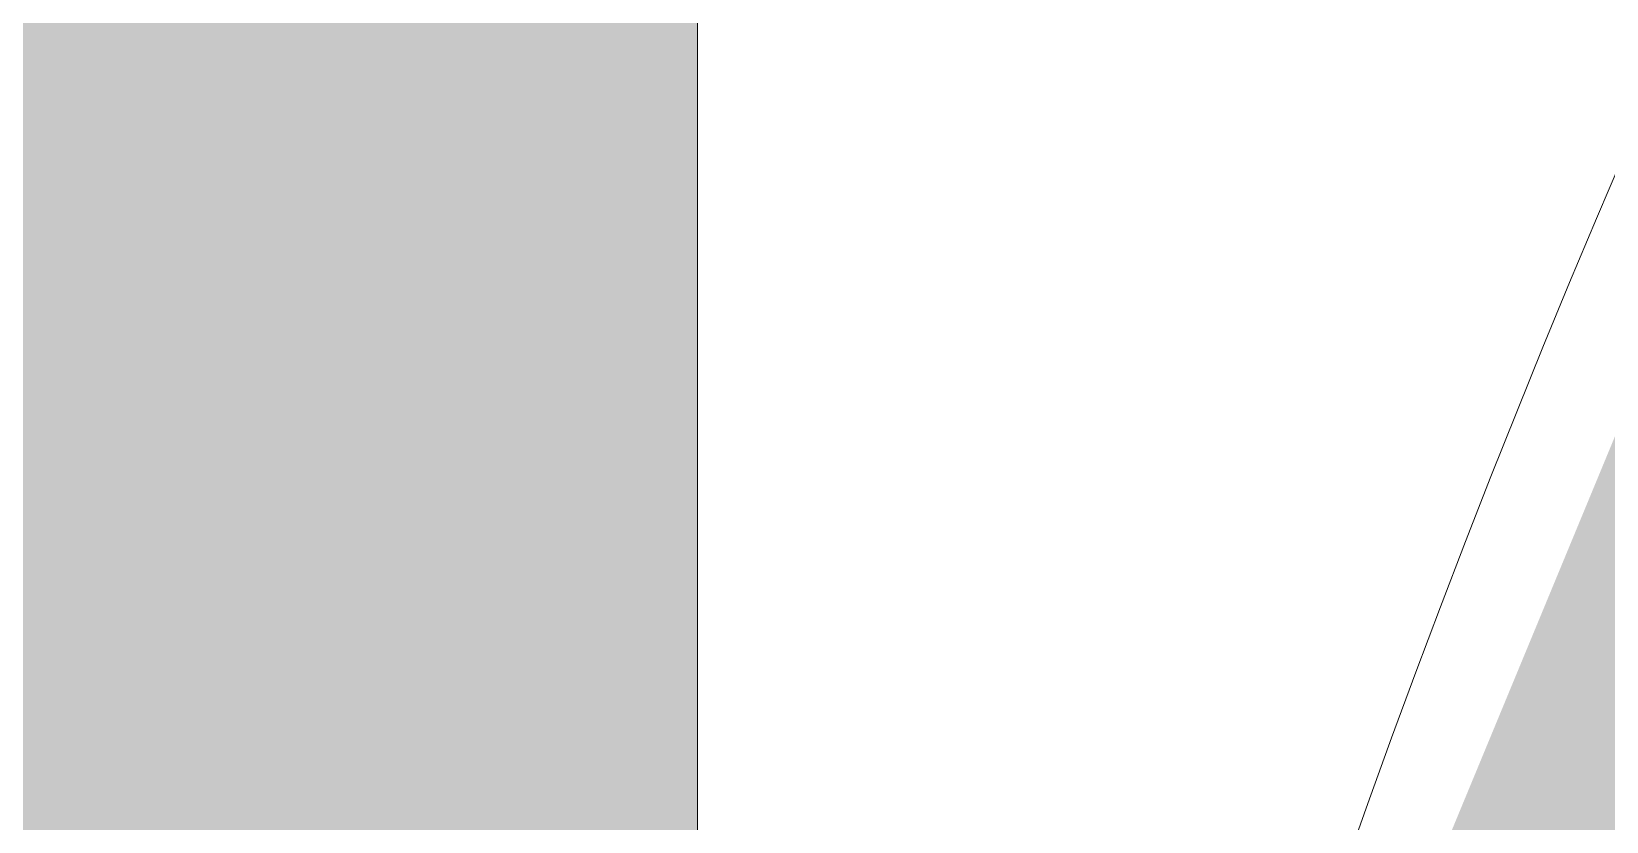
# Model space of a CAD drawing. Header units: inches. Extents: x -26493 to -10162, y -132 to 713.
# Drawn here: x -25822.90843 to -25822.86539, y 225.66766 to 225.68925 of the extents above; entities that cross this region are included whole.
import ezdxf

# ---------------------------------------------------------------- set-up
doc = ezdxf.new("R2010")
doc.units = ezdxf.units.IN
doc.header["$MEASUREMENT"] = 0
doc.layers.add('Q-SPCQ', color=91, linetype='Continuous', lineweight=9)

# ---------------------------------------------------------------- blocks, each defined once
blk = doc.blocks.new('Basketball_Backstop-Performance_Sports_Systems-3103-Ceiling_Hung - 27_-0_ to 27_-11 7_8_-V84-Section 13')
at = {"layer": 'Q-SPCQ'}
blk.add_hatch(color=256, dxfattribs=at).paths.add_polyline_path([(-25826.265225, 224), (-25822.890225, 224), (-25822.890225, 224.75), (-25823.140225, 224.75), (-25823.140225, 224.5625), (-25823.577725, 224.5625), (-25823.577725, 224.75), (-25823.890225, 224.783494), (-25823.851832, 225.25), (-25823.577725, 225.25), (-25823.577725, 225.4375), (-25823.140225, 225.4375), (-25823.140225, 225.25), (-25822.890225, 225.25), (-25822.890225, 226), (-25826.265225, 226), (-25826.265225, 224.75)], flags=0)
h = blk.add_hatch(color=256, dxfattribs=at)
h.paths.add_polyline_path([(-25822.577725, 224.125), (-25822.610078, 224.316759), (-25822.658606, 224.135648)], flags=0)
h.paths.add_polyline_path([(-25821.845159, 224.125), (-25821.850514, 224.3125), (-25822.577725, 224.3125), (-25822.577725, 224.125), (-25821.973094, 224.125)], flags=0)
h.paths.add_polyline_path([(-25822.879577, 224.356619), (-25822.698466, 224.405148), (-25822.890225, 224.4375)], flags=0)
h.paths.add_polyline_path([(-25822.848358, 224.28125), (-25822.685979, 224.375), (-25822.879577, 224.356619)], flags=0)
h.paths.add_polyline_path([(-25822.798696, 224.216529), (-25822.666114, 224.349112), (-25822.848358, 224.28125)], flags=0)
h.paths.add_polyline_path([(-25822.658606, 224.135648), (-25822.640225, 224.329247), (-25822.798696, 224.216529), (-25822.733975, 224.166867)], flags=0)
h.paths.add_polyline_path([(-25822.890225, 225.5625), (-25822.698466, 225.594852), (-25822.879577, 225.643381)], flags=0)
h.paths.add_polyline_path([(-25822.890225, 224.4375), (-25822.702725, 224.4375), (-25822.702725, 225.5625), (-25822.890225, 225.5625)], flags=0)
h.paths.add_polyline_path([(-25822.685979, 225.625), (-25822.848358, 225.71875), (-25822.879577, 225.643381)], flags=0)
h.paths.add_polyline_path([(-25822.666114, 225.650888), (-25822.798696, 225.783471), (-25822.848358, 225.71875)], flags=0)
h.paths.add_polyline_path([(-25822.658606, 225.864352), (-25822.610078, 225.683241), (-25822.577725, 225.875)], flags=0)
h.paths.add_polyline_path([(-25822.640225, 225.670753), (-25822.658606, 225.864352), (-25822.798696, 225.783471)], flags=0)
h.paths.add_polyline_path([(-25822.577725, 225.6875), (-25821.891217, 225.737698), (-25821.895138, 225.875), (-25822.577725, 225.875)], flags=0)
blk.add_line((-25822.890225, 226), (-25822.890225, 225.5625), dxfattribs=at)
blk.add_arc((-25822.577725, 225.5625), 0.3125, 90, 180, dxfattribs=at)

msp = doc.modelspace()

# ---------------------------------------------------------------- block references
at = {"layer": 'Q-SPCQ'}
msp.add_blockref('Basketball_Backstop-Performance_Sports_Systems-3103-Ceiling_Hung - 27_-0_ to 27_-11 7_8_-V84-Section 13', (0, 0), dxfattribs=at)

doc.saveas('drawing.dxf')
